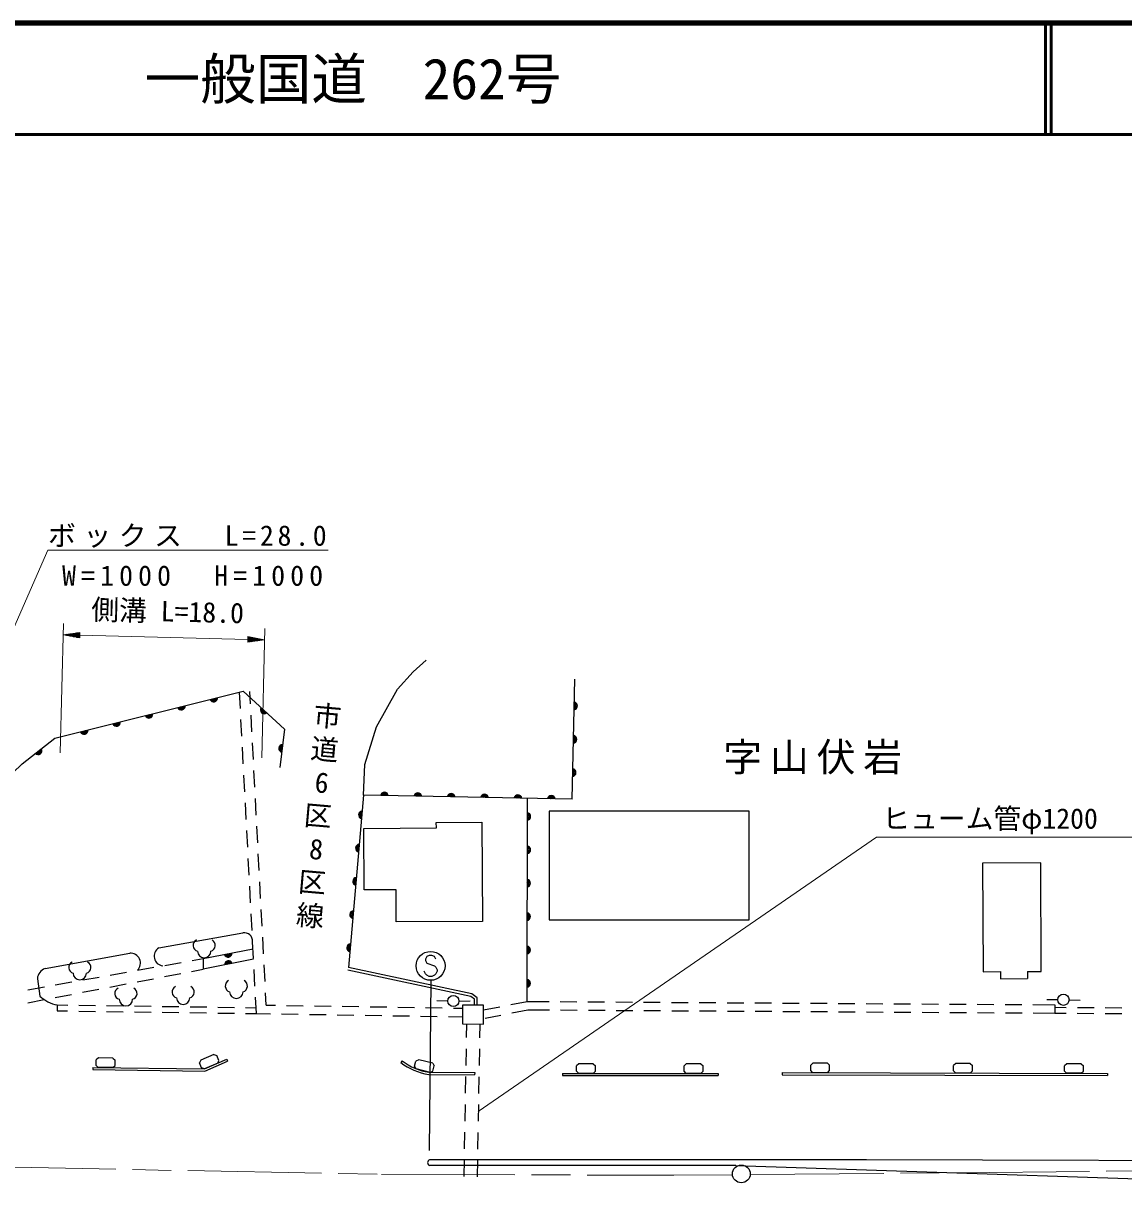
# Model space of a CAD drawing. Units: millimetres, scale not verified. Extents: x 40000 to 680000, y 20000 to 380000.
# Drawn here: x 205830 to 304778, y 275772 to 380000 of the extents above; entities that cross this region are included whole.
import ezdxf
from ezdxf.enums import TextEntityAlignment as Align

# ---------------------------------------------------------------- set-up
doc = ezdxf.new("R2010")
doc.units = ezdxf.units.MM
doc.header["$LTSCALE"] = 1000
doc.linetypes.add('CHAIN', pattern=[18.5, 12, -1.5, 3.5, -1.5])
for name, color, linetype, lineweight in [('M-BGD', 7, 'Continuous', 25), ('M-BMK', 2, 'CHAIN', 13), ('M-BMK-SRVR', 3, 'Continuous', 25), ('M-STR-HTXT', 7, 'Continuous', 13), ('M-STR-STRC', 7, 'Continuous', 25), ('M-STR-STRD', 7, 'Continuous', 25), ('M-TTL', 2, 'Continuous', 140), ('M-TTL-LINE', 7, 'Continuous', 50)]:
    doc.layers.add(name, color=color, linetype=linetype, lineweight=lineweight)
doc.layers.add('M-BGD-TXT', color=7, linetype='Continuous')
doc.layers.add('M-TTL-TXT', color=7, linetype='Continuous')
doc.styles.add('ＭＳ ゴシック', font='')
doc.styles.get('ＭＳ ゴシック').set_extended_font_data('MS Gothic')

msp = doc.modelspace()

# ---------------------------------------------------------------- linework, layer by layer
at = {"layer": 'M-BGD'}
for p, q in [((255174, 310248), (255415, 321037)), ((225356, 318412), (225279, 319877)), ((226259, 318816), (226201, 319926)), ((225487, 315915), (225408, 317413)), ((226390, 316320), (226311, 317818)), ((225618, 313419), (225540, 314917)), ((226521, 313823), (226443, 315321)), ((226653, 311327), (226574, 312825)), ((225750, 310922), (225671, 312420)), ((225881, 308426), (225802, 309924)), ((226784, 308830), (226705, 310328)), ((251126, 292074), (251154, 310326)), ((226915, 306334), (226836, 307831)), ((236457, 307625), (242975, 307669)), ((236495, 302091), (236457, 307625)), ((242971, 308160), (247048, 308188)), ((242975, 307669), (242971, 308160)), ((247048, 308188), (247108, 299268)), ((226012, 305929), (225933, 307427)), ((226143, 303433), (226064, 304931)), ((227046, 303837), (226967, 305335)), ((226274, 300936), (226196, 302434)), ((227177, 301340), (227099, 302838)), ((239351, 302110), (236495, 302091)), ((239371, 299216), (239351, 302110)), ((227309, 298844), (227230, 300342)), ((226406, 298439), (226327, 299937)), ((247108, 299268), (239371, 299216)), ((218033, 296882), (225590, 298242)), ((226537, 295943), (226458, 297441)), ((227440, 296347), (227361, 297845)), ((207807, 295040), (215407, 296409)), ((222018, 295934), (226492, 296788)), ((216099, 294880), (217576, 295143)), ((218560, 295318), (220037, 295581)), ((220976, 294774), (222012, 294972)), ((221022, 295757), (222018, 295934)), ((222018, 295934), (222012, 294972)), ((226540, 295884), (222012, 294972)), ((227571, 293851), (227492, 295349)), ((246173, 292752), (235062, 295123)), ((207102, 294116), (207335, 292550)), ((211177, 294003), (212653, 294266)), ((213638, 294442), (215115, 294705)), ((216065, 293836), (217538, 294117)), ((218521, 294305), (219994, 294587)), ((226668, 293446), (226589, 294944)), ((246068, 292519), (235010, 294879)), ((293683, 294750), (293686, 294115)), ((293686, 294115), (296131, 294126)), ((296129, 294761), (296131, 294126)), ((206254, 293127), (207731, 293390)), ((208715, 293565), (210192, 293828)), ((211154, 292897), (212627, 293179)), ((213609, 293367), (215083, 293648)), ((206243, 291959), (207716, 292240)), ((208698, 292428), (210172, 292710)), ((226798, 290982), (226721, 292448)), ((227682, 291743), (227624, 292852)), ((244009, 292113), (243009, 292114)), ((245009, 292113), (246009, 292115)), ((246407, 292269), (246068, 292519)), ((246657, 292395), (246173, 292752)), ((246407, 291742), (246407, 292269)), ((246657, 291742), (246657, 292395)), ((249659, 291789), (251126, 292074)), ((251126, 292074), (253105, 292062)), ((254105, 292056), (255605, 292046)), ((256605, 292040), (258105, 292030)), ((259105, 292024), (260605, 292015)), ((261605, 292008), (263105, 291999)), ((264105, 291993), (265605, 291983)), ((266605, 291977), (268105, 291968)), ((269105, 291961), (270605, 291952)), ((271605, 291946), (273105, 291936)), ((274105, 291930), (275605, 291920)), ((276605, 291914), (278105, 291905)), ((279105, 291898), (280605, 291889)), ((281605, 291883), (283105, 291873)), ((284105, 291867), (285605, 291858)), ((286605, 291851), (288105, 291842)), ((298851, 292221), (297851, 292219)), ((299850, 292208), (300850, 292178)), ((208892, 291762), (208885, 291232)), ((208885, 291232), (209824, 291219)), ((208892, 291762), (209832, 291749)), ((210824, 291205), (212324, 291184)), ((210832, 291735), (212332, 291714)), ((213324, 291170), (214824, 291149)), ((213331, 291700), (214831, 291679)), ((215824, 291135), (217324, 291114)), ((215831, 291665), (217331, 291644)), ((218324, 291100), (219823, 291080)), ((218331, 291630), (219831, 291610)), ((220823, 291066), (222323, 291045)), ((220831, 291596), (222331, 291575)), ((223323, 291031), (224823, 291010)), ((223331, 291561), (224830, 291540)), ((225823, 290996), (226762, 290983)), ((225830, 291526), (226770, 291513)), ((226798, 290982), (228063, 290963)), ((227682, 291743), (228511, 291730)), ((229063, 290947), (230563, 290924)), ((229511, 291715), (231011, 291691)), ((231563, 290909), (233063, 290886)), ((232011, 291676), (233511, 291653)), ((234062, 290870), (235562, 290847)), ((234511, 291637), (236010, 291614)), ((236562, 290832), (238062, 290809)), ((237010, 291599), (238510, 291576)), ((239510, 291560), (241010, 291537)), ((242010, 291522), (243509, 291499)), ((244509, 291483), (245339, 291471)), ((247211, 291312), (248678, 291597)), ((247354, 290576), (248784, 290854)), ((249766, 291045), (251196, 291324)), ((251196, 291324), (253138, 291312)), ((254138, 291305), (255638, 291296)), ((256638, 291290), (258138, 291280)), ((259138, 291274), (260638, 291264)), ((261638, 291258), (263138, 291249)), ((264138, 291242), (265638, 291233)), ((266638, 291227), (268138, 291217)), ((269138, 291211), (270638, 291202)), ((271638, 291195), (273138, 291186)), ((274138, 291180), (275638, 291170)), ((276638, 291164), (278138, 291155)), ((279138, 291148), (280638, 291139)), ((281638, 291133), (283137, 291123)), ((284137, 291117), (285637, 291107)), ((286637, 291101), (288137, 291092)), ((289105, 291836), (290605, 291826)), ((289137, 291085), (290637, 291076)), ((291605, 291820), (293105, 291810)), ((291637, 291070), (293137, 291060)), ((294105, 291804), (295605, 291795)), ((294137, 291054), (295637, 291045)), ((296605, 291788), (298584, 291776)), ((296637, 291038), (298579, 291026)), ((298584, 291776), (298579, 291026)), ((298579, 291026), (299597, 291020)), ((298583, 291546), (299600, 291540)), ((300597, 291014), (302097, 291004)), ((300600, 291534), (302100, 291524)), ((303097, 290998), (304597, 290989)), ((303100, 291518), (304600, 291509)), ((239062, 290793), (240562, 290770)), ((241562, 290755), (243061, 290732)), ((244061, 290716), (245327, 290697)), ((245689, 290055), (245666, 288823)), ((246888, 290034), (246866, 288801)), ((245648, 287823), (245620, 286323)), ((246848, 287801), (246820, 286301)), ((212384, 286329), (212391, 286812)), ((212593, 286995), (212391, 286812)), ((213895, 286977), (212593, 286995)), ((213895, 286977), (214092, 286788)), ((214086, 286305), (214092, 286788)), ((221787, 286792), (221677, 286542)), ((222981, 287310), (221787, 286792)), ((222981, 287310), (223238, 287219)), ((223431, 286776), (223238, 287219)), ((223321, 286526), (223431, 286776)), ((241022, 286244), (241144, 286711)), ((241384, 286840), (241144, 286711)), ((242644, 286513), (241384, 286840)), ((212581, 286141), (212384, 286329)), ((213883, 286123), (212581, 286141)), ((213883, 286123), (214086, 286305)), ((221869, 286099), (221677, 286542)), ((222127, 286008), (221869, 286099)), ((223321, 286526), (222127, 286008)), ((241169, 286014), (241022, 286244)), ((242429, 285686), (241169, 286014)), ((242429, 285686), (242669, 285815)), ((242644, 286513), (242791, 286283)), ((242669, 285815), (242791, 286283)), ((255775, 286466), (255575, 286280)), ((255575, 285797), (255575, 286280)), ((255775, 285611), (255575, 285797)), ((257077, 286466), (255775, 286466)), ((257077, 285611), (255775, 285611)), ((257077, 286466), (257277, 286280)), ((257077, 285611), (257277, 285797)), ((257277, 285797), (257277, 286280)), ((265447, 286466), (265247, 286280)), ((265247, 285797), (265247, 286280)), ((265447, 285611), (265247, 285797)), ((266748, 286466), (265447, 286466)), ((266748, 285611), (265447, 285611)), ((266748, 286466), (266948, 286280)), ((266748, 285611), (266948, 285797)), ((266948, 285797), (266948, 286280)), ((276627, 285856), (276628, 286339)), ((276826, 285670), (276627, 285856)), ((276828, 286524), (276628, 286339)), ((278128, 285667), (276826, 285670)), ((278130, 286521), (276828, 286524)), ((278128, 285667), (278329, 285852)), ((278130, 286521), (278330, 286335)), ((278329, 285852), (278330, 286335)), ((289465, 285828), (289466, 286311)), ((289665, 285641), (289465, 285828)), ((289667, 286496), (289466, 286311)), ((290967, 285639), (289665, 285641)), ((290969, 286493), (289667, 286496)), ((290967, 285639), (291167, 285824)), ((290969, 286493), (291168, 286307)), ((291167, 285824), (291168, 286307)), ((299439, 285806), (299440, 286289)), ((299639, 285619), (299439, 285806)), ((299641, 286474), (299440, 286289)), ((300941, 285617), (299639, 285619)), ((300943, 286471), (299641, 286474)), ((300941, 285617), (301141, 285802)), ((300943, 286471), (301142, 286285)), ((301141, 285802), (301142, 286285)), ((245602, 285323), (245575, 283823)), ((246802, 285301), (246775, 283802)), ((245556, 282824), (245529, 281324)), ((246756, 282802), (246729, 281302)), ((245511, 280324), (245483, 278824)), ((246711, 280302), (246683, 278802)), ((245465, 277824), (245438, 276325)), ((246665, 277803), (246638, 276303))]:
    msp.add_line(p, q, dxfattribs=at)
for points in [[(236437, 310610), (236548, 313379), (237590, 316748), (239474, 320140), (240893, 321714), (242046, 322756)], [(189209, 292604), (195065, 298743), (199740, 305061), (202283, 310134), (205724, 313422), (208678, 315733), (225604, 319959), (229329, 316542), (228892, 313101)], [(255174, 310248), (236437, 310610), (235062, 295123)], [(296129, 294761), (297353, 294766), (297312, 304525), (292080, 304503)], [(292080, 304503), (292122, 294744), (293683, 294750)]]:
    msp.add_lwpolyline(points, dxfattribs=at)
for points in [[(253115, 299404), (271104, 299404), (271104, 309164), (253115, 309164)], [(245322, 290058), (247202, 290045), (247214, 291738), (245334, 291751)]]:
    msp.add_lwpolyline(points, close=True, dxfattribs=at)
for centre in [(244509, 292112), (299351, 292222)]:
    msp.add_circle(centre, 500, dxfattribs=at)
for centre, radius, start, end in [((222949, 319352), 354, 202.8132, 5.21837), ((222949, 319352), 283, 205.03723, 2.99433), ((222949, 319352), 212, 208.78356, 359.24801), ((222949, 319352), 142, 216.49529, 351.53628), ((222949, 319352), 100, 226.81295, 341.21862), ((222949, 319352), 100, 226.81295, 341.21862), ((255307, 318643), 354, 277.51648, 79.92165), ((217128, 317899), 354, 202.8132, 5.21837), ((217128, 317899), 283, 205.03723, 2.99433), ((217128, 317899), 212, 208.78356, 359.24801), ((220039, 318625), 354, 202.8132, 5.21837), ((220039, 318625), 283, 205.03723, 2.99433), ((220039, 318625), 212, 208.78356, 359.24801), ((220039, 318625), 142, 216.49529, 351.53628), ((220039, 318625), 100, 226.81295, 341.21862), ((220039, 318625), 100, 226.81295, 341.21862), ((227503, 318290), 354, 146.26908, 308.67425), ((227503, 318290), 283, 148.49311, 306.45022), ((227503, 318290), 212, 152.23944, 302.70389), ((227503, 318290), 142, 159.95117, 294.99216), ((227503, 318290), 100, 170.26883, 284.6745), ((227503, 318290), 100, 170.26883, 284.6745), ((255307, 318643), 283, 279.74052, 77.69762), ((255307, 318643), 212, 283.48684, 73.95129), ((255307, 318643), 142, 291.19857, 66.23956), ((255307, 318643), 100, 301.51623, 55.9219), ((255307, 318643), 100, 301.51623, 55.9219), ((214217, 317172), 354, 202.8132, 5.21837), ((214217, 317172), 283, 205.03723, 2.99433), ((214217, 317172), 212, 208.78356, 359.24801), ((214217, 317172), 142, 216.49529, 351.53628), ((214217, 317172), 100, 226.81295, 341.21862), ((214217, 317172), 100, 226.81295, 341.21862), ((217128, 317899), 142, 216.49529, 351.53628), ((217128, 317899), 100, 226.81295, 341.21862), ((217128, 317899), 100, 226.81295, 341.21862), ((211307, 316445), 354, 202.8132, 5.21837), ((211307, 316445), 283, 205.03723, 2.99433), ((211307, 316445), 212, 208.78356, 359.24801), ((211307, 316445), 142, 216.49529, 351.53628), ((211307, 316445), 100, 226.81295, 341.21862), ((211307, 316445), 100, 226.81295, 341.21862), ((255240, 315644), 354, 277.51648, 79.92165), ((255240, 315644), 283, 279.74052, 77.69762), ((255240, 315644), 212, 283.48684, 73.95129), ((207168, 314620), 354, 226.84445, 29.24963), ((229164, 314815), 354, 91.56717, 253.97235), ((229164, 314815), 283, 93.79121, 251.74831), ((229164, 314815), 212, 97.53753, 248.00198), ((229164, 314815), 142, 105.24926, 240.29025), ((229164, 314815), 100, 115.56693, 229.97259), ((229164, 314815), 100, 115.56693, 229.97259), ((255240, 315644), 142, 291.19857, 66.23956), ((255240, 315644), 100, 301.51623, 55.9219), ((255240, 315644), 100, 301.51623, 55.9219), ((207168, 314620), 283, 229.06849, 27.02559), ((207168, 314620), 212, 232.81482, 23.27927), ((207168, 314620), 142, 240.52655, 15.56754), ((207168, 314620), 100, 250.84421, 5.24987), ((207168, 314620), 100, 250.84421, 5.24987), ((255173, 312645), 354, 277.51648, 79.92165), ((255173, 312645), 283, 279.74052, 77.69762), ((255173, 312645), 212, 283.48684, 73.95129), ((255173, 312645), 142, 291.19857, 66.23956), ((255173, 312645), 100, 301.51623, 55.9219), ((255173, 312645), 100, 301.51623, 55.9219), ((238305, 310520), 354, 7.69098, 170.09616), ((238305, 310520), 283, 9.91502, 167.87212), ((238305, 310520), 212, 13.66134, 164.12579), ((238305, 310520), 142, 21.37307, 156.41406), ((238305, 310520), 100, 31.69074, 146.0964), ((238305, 310520), 100, 31.69074, 146.0964), ((241305, 310462), 354, 7.69098, 170.09616), ((241305, 310462), 283, 9.91502, 167.87212), ((241305, 310462), 212, 13.66134, 164.12579), ((241305, 310462), 142, 21.37307, 156.41406), ((244304, 310404), 354, 7.69098, 170.09616), ((244304, 310404), 283, 9.91502, 167.87212), ((244304, 310404), 212, 13.66134, 164.12579), ((247304, 310346), 354, 7.69098, 170.09616), ((247304, 310346), 283, 9.91502, 167.87212), ((250303, 310288), 354, 7.69098, 170.09616), ((241305, 310462), 100, 31.69074, 146.0964), ((241305, 310462), 100, 31.69074, 146.0964), ((244304, 310404), 142, 21.37307, 156.41406), ((244304, 310404), 100, 31.69074, 146.0964), ((244304, 310404), 100, 31.69074, 146.0964), ((247304, 310346), 212, 13.66134, 164.12579), ((247304, 310346), 142, 21.37307, 156.41406), ((247304, 310346), 100, 31.69074, 146.0964), ((247304, 310346), 100, 31.69074, 146.0964), ((250303, 310288), 283, 9.91502, 167.87212), ((250303, 310288), 212, 13.66134, 164.12579), ((250303, 310288), 142, 21.37307, 156.41406), ((250303, 310288), 100, 31.69074, 146.0964), ((250303, 310288), 100, 31.69074, 146.0964), ((253303, 310230), 354, 7.69098, 170.09616), ((253303, 310230), 283, 9.91502, 167.87212), ((253303, 310230), 212, 13.66134, 164.12579), ((253303, 310230), 142, 21.37307, 156.41406), ((253303, 310230), 100, 31.69074, 146.0964), ((253303, 310230), 100, 31.69074, 146.0964), ((236334, 308838), 354, 93.72371, 256.12889), ((236334, 308838), 283, 95.94775, 253.90485), ((236334, 308838), 212, 99.69408, 250.15853), ((236334, 308838), 142, 107.40581, 242.4468), ((236334, 308838), 100, 117.72347, 232.12914), ((236334, 308838), 100, 117.72347, 232.12914), ((251097, 308700), 354, 278.71018, 81.11536), ((251097, 308700), 283, 280.93422, 78.89132), ((251097, 308700), 212, 284.68055, 75.14499), ((251097, 308700), 142, 292.39228, 67.43327), ((251097, 308700), 100, 302.70994, 57.1156), ((251097, 308700), 100, 302.70994, 57.1156), ((236068, 305850), 354, 93.72371, 256.12889), ((236068, 305850), 283, 95.94775, 253.90485), ((236068, 305850), 212, 99.69408, 250.15853), ((236068, 305850), 142, 107.40581, 242.4468), ((236068, 305850), 100, 117.72347, 232.12914), ((236068, 305850), 100, 117.72347, 232.12914), ((251093, 305700), 354, 278.71018, 81.11536), ((251093, 305700), 283, 280.93422, 78.89132), ((251093, 305700), 212, 284.68055, 75.14499), ((251093, 305700), 142, 292.39228, 67.43327), ((251093, 305700), 100, 302.70994, 57.1156), ((251093, 305700), 100, 302.70994, 57.1156), ((235803, 302862), 354, 93.72371, 256.12889), ((235803, 302862), 283, 95.94775, 253.90485), ((235803, 302862), 212, 99.69408, 250.15853), ((235803, 302862), 142, 107.40581, 242.4468), ((235803, 302862), 100, 117.72347, 232.12914), ((235803, 302862), 100, 117.72347, 232.12914), ((251088, 302700), 354, 278.71018, 81.11536), ((251088, 302700), 283, 280.93422, 78.89132), ((251088, 302700), 212, 284.68055, 75.14499), ((251088, 302700), 142, 292.39228, 67.43327), ((251088, 302700), 100, 302.70994, 57.1156), ((251088, 302700), 100, 302.70994, 57.1156), ((235538, 299874), 354, 93.72371, 256.12889), ((235538, 299874), 283, 95.94775, 253.90485), ((235538, 299874), 212, 99.69408, 250.15853), ((235538, 299874), 142, 107.40581, 242.4468), ((235538, 299874), 100, 117.72347, 232.12914), ((235538, 299874), 100, 117.72347, 232.12914), ((251083, 299700), 354, 278.71018, 81.11536), ((251083, 299700), 283, 280.93422, 78.89132), ((251083, 299700), 212, 284.68055, 75.14499), ((251083, 299700), 142, 292.39228, 67.43327), ((251083, 299700), 100, 302.70994, 57.1156), ((251083, 299700), 100, 302.70994, 57.1156), ((225699, 297492), 759, 357.37518, 98.27595), ((221641, 297117), 536, 116.08703, 255.33416), ((222569, 297117), 536, 284.66584, 63.91297), ((235273, 296885), 354, 93.72371, 256.12889), ((235273, 296885), 283, 95.94775, 253.90485), ((235273, 296885), 212, 99.69408, 250.15853), ((251079, 296700), 354, 278.71018, 81.11536), ((215493, 295528), 885, 312.78486, 95.56576), ((218458, 296138), 857, 119.77442, 264.50502), ((222105, 296599), 600, 180, 360), ((224245, 296414), 354, 199.59762, 2.0028), ((224245, 296414), 283, 201.82166, 359.77876), ((224245, 296414), 212, 205.56799, 356.03244), ((224245, 296414), 142, 213.27972, 348.32071), ((224245, 296414), 100, 223.59738, 338.00304), ((224245, 296414), 100, 223.59738, 338.00304), ((235273, 296885), 142, 107.40581, 242.4468), ((235273, 296885), 100, 117.72347, 232.12914), ((235273, 296885), 100, 117.72347, 232.12914), ((251079, 296700), 283, 280.93422, 78.89132), ((251079, 296700), 212, 284.68055, 75.14499), ((251079, 296700), 142, 292.39228, 67.43327), ((251079, 296700), 100, 302.70994, 57.1156), ((251079, 296700), 100, 302.70994, 57.1156), ((208155, 294044), 1055, 109.24259, 176.09102), ((210455, 295133), 536, 116.08703, 255.33416), ((211383, 295133), 536, 284.66584, 63.91297), ((224287, 295375), 354, 20.18038, 182.58556), ((224287, 295375), 283, 22.40442, 180.36152), ((224287, 295375), 212, 26.15074, 176.61519), ((224287, 295375), 142, 33.86247, 168.90346), ((224287, 295375), 100, 44.18014, 158.5858), ((224287, 295375), 100, 44.18014, 158.5858), ((210919, 294614), 600, 180, 360), ((224528, 293464), 536, 116.08703, 255.33416), ((225456, 293464), 536, 284.66584, 63.91297), ((251074, 293700), 354, 278.71018, 81.11536), ((251074, 293700), 283, 280.93422, 78.89132), ((214604, 292787), 536, 116.08703, 255.33416), ((215533, 292787), 536, 284.66584, 63.91297), ((219746, 292923), 536, 116.08703, 255.33416), ((220675, 292923), 536, 284.66584, 63.91297), ((224992, 292945), 600, 180, 360), ((251074, 293700), 212, 284.68055, 75.14499), ((251074, 293700), 142, 292.39228, 67.43327), ((251074, 293700), 100, 302.70994, 57.1156), ((251074, 293700), 100, 302.70994, 57.1156), ((209461, 294820), 3111, 226.87943, 259.46482), ((215069, 292269), 600, 180, 360), ((220211, 292404), 600, 180, 360)]:
    msp.add_arc(centre, radius, start, end, dxfattribs=at)
at = {"layer": 'M-BMK'}
msp.add_line((271189, 276512), (369672, 277423), dxfattribs=at)
msp.add_lwpolyline([(171223, 278517), (202147, 277223), (238038, 276526), (264312, 276448), (269594, 276497)], dxfattribs=at)
at = {"layer": 'M-BMK-SRVR'}
msp.add_circle((270391, 276572), 800, dxfattribs=at)
at = {"layer": 'M-STR-HTXT'}
for p, q in [((209163, 314410), (209451, 326029)), ((209426, 325029), (210932, 325242)), ((210630, 325200), (210930, 325192)), ((210919, 324742), (210932, 325242)), ((227270, 313961), (227558, 325580)), ((209426, 325029), (210919, 324742)), ((209426, 325029), (210925, 324992)), ((210924, 324942), (209725, 324972)), ((210927, 325042), (209727, 325072)), ((210023, 324915), (210923, 324892)), ((210028, 325115), (210928, 325092)), ((210922, 324842), (210322, 324857)), ((210929, 325142), (210329, 325157)), ((210621, 324800), (210920, 324792)), ((210925, 324992), (226033, 324618)), ((226039, 324868), (226027, 324368)), ((227533, 324581), (226027, 324368)), ((226328, 324410), (226028, 324418)), ((226030, 324468), (226629, 324453)), ((226931, 324495), (226031, 324518)), ((226032, 324568), (227232, 324538)), ((227533, 324581), (226033, 324618)), ((226035, 324668), (227234, 324638)), ((226936, 324695), (226036, 324718)), ((226037, 324768), (226637, 324753)), ((226338, 324810), (226038, 324818)), ((227533, 324581), (226039, 324868))]:
    msp.add_line(p, q, dxfattribs=at)
for points in [[(190751, 293202), (208059, 332646), (233259, 332646)], [(246745, 282180), (282542, 306851), (315242, 306851)]]:
    msp.add_lwpolyline(points, dxfattribs=at)
at = {"layer": 'M-STR-STRC'}
for p, q in [((242104, 296098), (241986, 295862)), ((242341, 296216), (242104, 296098)), ((242577, 296216), (242341, 296216)), ((242813, 296098), (242577, 296216)), ((242932, 295862), (242813, 296098)), ((241986, 295862), (241986, 295744)), ((241986, 295744), (242104, 295507)), ((242104, 295507), (242813, 295271)), ((242813, 295271), (242932, 295153)), ((242932, 295153), (243050, 294916)), ((241986, 294562), (241868, 294798)), ((242104, 294444), (241986, 294562)), ((242341, 294325), (242104, 294444)), ((242577, 294325), (242341, 294325)), ((242346, 278672), (242512, 293925)), ((242813, 294444), (242577, 294325)), ((242932, 294562), (242813, 294444)), ((243050, 294798), (242932, 294562)), ((243050, 294916), (243050, 294798))]:
    msp.add_line(p, q, dxfattribs=at)
msp.add_circle((242459, 295271), 1300, dxfattribs=at)
at = {"layer": 'M-STR-STRD'}
for p, q in [((222127, 286008), (224125, 286875)), ((222167, 285807), (224204, 286691)), ((224125, 286875), (224204, 286691)), ((239892, 286744), (239769, 286588)), ((212079, 286148), (212076, 285948)), ((212076, 285948), (222167, 285807)), ((212079, 286148), (222127, 286008)), ((242312, 285716), (246419, 285684)), ((246419, 285684), (246418, 285484)), ((254325, 285611), (268313, 285611)), ((254325, 285611), (254325, 285411)), ((268313, 285611), (268313, 285411)), ((274054, 285676), (303324, 285611)), ((274054, 285676), (274054, 285476)), ((303324, 285611), (303323, 285411)), ((242310, 285516), (246418, 285484)), ((254325, 285411), (268313, 285411)), ((274054, 285476), (303323, 285411)), ((281632, 277822), (242369, 277834)), ((269892, 277326), (242369, 277334))]:
    msp.add_line(p, q, dxfattribs=at)
for points in [[(554769, 280894), (448315, 279122), (386749, 278282), (323388, 277726), (281632, 277822)], [(269892, 277326), (306024, 276120), (386833, 276949), (448506, 277641), (496241, 278414), (554824, 279073)]]:
    msp.add_lwpolyline(points, dxfattribs=at)
for centre, radius, start, end in [((242995, 290690), 5020, 231.82123, 262.18129), ((242995, 290690), 5218, 231.82123, 262.18129), ((242447, 277584), 262, 107.3077, 252.65861)]:
    msp.add_arc(centre, radius, start, end, dxfattribs=at)
at = {"layer": 'M-TTL'}
msp.add_line((680000, 380000), (40000, 380000), dxfattribs=at)
at = {"layer": 'M-TTL-LINE'}
for p, q in [((297750, 380000), (297750, 370000)), ((298250, 380000), (298250, 370000)), ((40000, 370000), (680000, 370000))]:
    msp.add_line(p, q, dxfattribs=at)

# ---------------------------------------------------------------- texts
at = {"layer": 'M-BGD-TXT', "style": 'ＭＳ ゴシック'}
for s, p in [('市', (233061, 316258)), ('道', (232803, 313269)), ('6', (232545, 310281)), ('区', (232208, 307298)), ('8', (232047, 304301)), ('区', (231692, 301320)), ('線', (231511, 298325))]:
    msp.add_text(s, height=1833, rotation=355, dxfattribs=at).set_placement(p, align=Align.BOTTOM_CENTER)
at = {"layer": 'M-BGD-TXT', "insert": (277155, 312462), "char_height": 2566, "attachment_point": 8, "style": 'ＭＳ ゴシック'}
msp.add_mtext('\\T1.2;字山伏岩', dxfattribs=at)
at = {"layer": 'M-STR-HTXT', "style": 'ＭＳ ゴシック'}
msp.add_text('側溝 L=18.0', height=1833, rotation=358.58, dxfattribs=at).set_placement((218778, 325680), align=Align.BOTTOM_CENTER)
msp.add_text('ヒューム管φ1200\u3000\u3000L=28.0', height=1833, dxfattribs=at).set_placement((298992, 307051), align=Align.BOTTOM_CENTER)
at = {"layer": 'M-STR-HTXT', "char_height": 1833, "attachment_point": 8, "style": 'ＭＳ ゴシック'}
for s, insert in [('\\T1.27;ボックス\u3000L=28.0', (220759, 332846)), ('\\T1.37;W=1000\u3000H=1000', (221290, 329403))]:
    msp.add_mtext(s, dxfattribs=dict(at, insert=insert))
at = {"layer": 'M-TTL-TXT', "style": 'ＭＳ ゴシック'}
msp.add_text('一般国道\u3000262号', height=3666, dxfattribs=at).set_placement((216734, 375000), align=Align.MIDDLE_LEFT)

doc.saveas('drawing.dxf')
